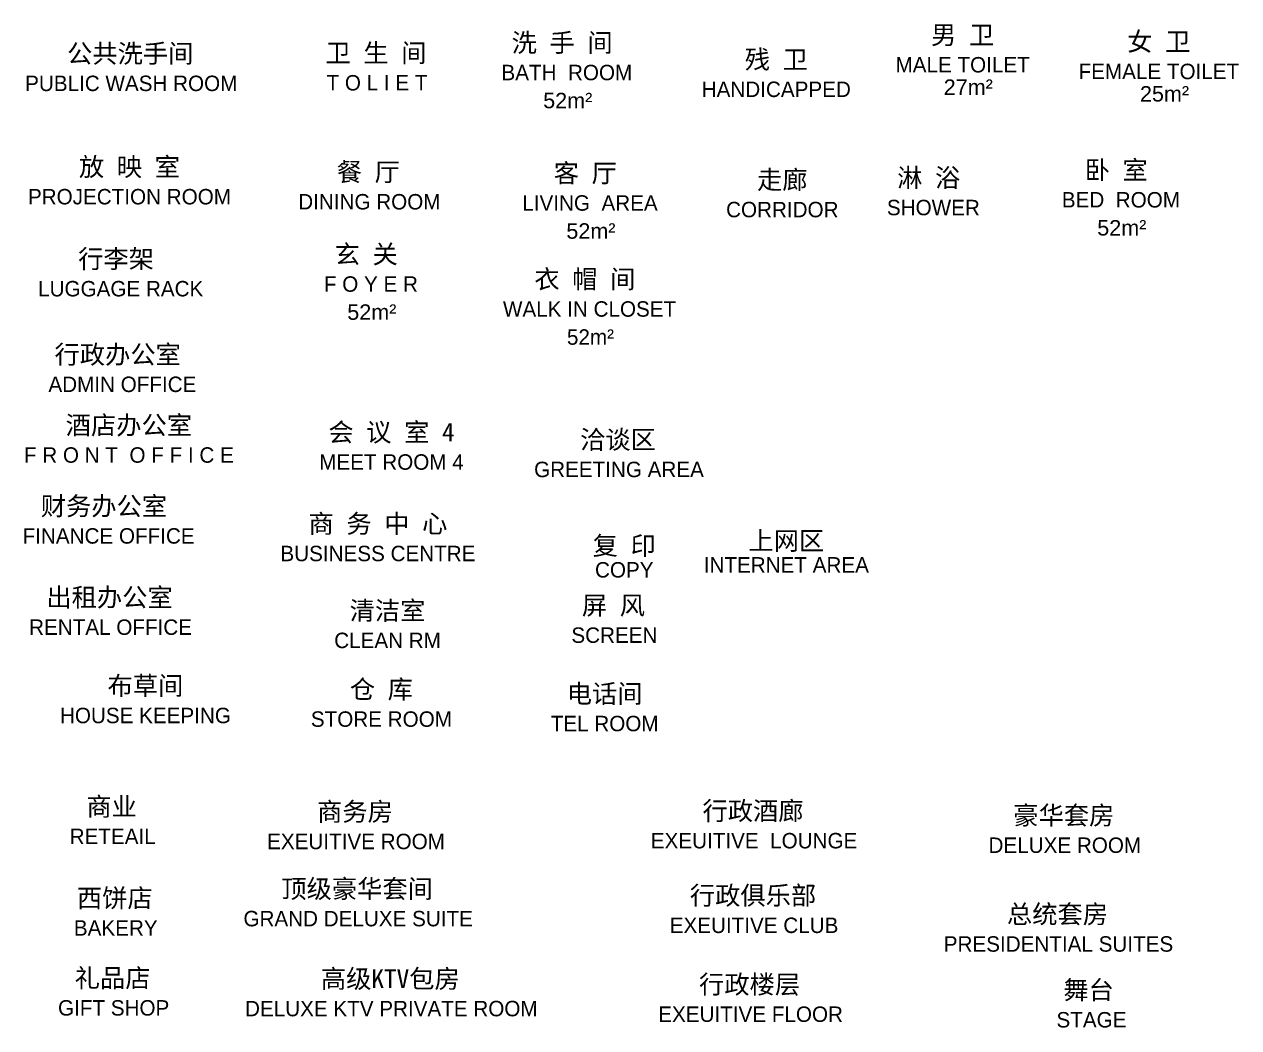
# Model space of a CAD drawing. Header units: millimetres. Extents: x 14385 to 129787, y 107826 to 186798.
# Drawn here: x 108869 to 118701, y 146621 to 154745 of the extents above; entities that cross this region are included whole.
import ezdxf
from ezdxf.enums import TextEntityAlignment as Align

# ---------------------------------------------------------------- set-up
doc = ezdxf.new("R2010")
doc.units = ezdxf.units.MM
doc.header["$LTSCALE"] = 1000
doc.layers.add('FF-TEXT', color=50, linetype='Continuous')
doc.styles.add('Arial', font='arial.ttf')
doc.styles.add('CCD-HB', font='hbsmall.shx')
doc.styles.add('STO', font='')
doc.styles.get('STO').set_extended_font_data('SimSun')

msp = doc.modelspace()

# ---------------------------------------------------------------- texts
at = {"layer": 'FF-TEXT'}
for s, height, style, p in [('洗 手 间', 150, 'STO', (113223.8, 154521.3)), ('男 卫', 150, 'STO', (116466.2, 154584.2)), ('女 卫', 150, 'STO', (118055, 154530.2)), ('公共洗手间', 150, 'STO', (109726.8, 154433.6)), ('卫 生 间', 150, 'STO', (111716.5, 154438.3)), ('残 卫', 150, 'STO', (114957.4, 154385.4)), ('MALE TOILET', 125, 'CCD-HB', (116466.2, 154355.1)), ('BATH  ROOM', 125, 'CCD-HB', (113261.7, 154292.2)), ('FEMALE TOILET', 125, 'CCD-HB', (118055, 154301.1)), ('PUBLIC WASH ROOM', 125, 'CCD-HB', (109735.1, 154204.5)), ('T O L I E T', 125, 'CCD-HB', (111724.8, 154209.2)), ('HANDICAPPED', 125, 'CCD-HB', (114957.4, 154156.3)), ('27m²', 125, 'Arial', (116511.9, 154173.8)), ('52m²', 125, 'Arial', (113269, 154065.3)), ('25m²', 125, 'Arial', (118100.8, 154119.8)), ('放 映 室', 150, 'STO', (109720.6, 153516)), ('餐 厅', 150, 'STO', (111654.7, 153475)), ('客 厅', 150, 'STO', (113411.4, 153465.2)), ('走廊', 150, 'STO', (115006.2, 153411.7)), ('淋 浴', 150, 'STO', (116191.4, 153428.1)), ('卧 室', 150, 'STO', (117709.6, 153491)), ('PROJECTION ROOM', 125, 'CCD-HB', (109720.6, 153286.9)), ('BED  ROOM', 125, 'CCD-HB', (117747.6, 153261.9)), ('DINING ROOM', 125, 'CCD-HB', (111662.9, 153245.9)), ('LIVING  AREA', 125, 'CCD-HB', (113449.3, 153236.1)), ('CORRIDOR', 125, 'CCD-HB', (115006.2, 153182.6)), ('SHOWER', 125, 'CCD-HB', (116229.3, 153199)), ('52m²', 125, 'Arial', (113456.7, 153009.2)), ('52m²', 125, 'Arial', (117754.9, 153035)), ('行李架', 150, 'STO', (109611.9, 152771.1)), ('玄 关', 150, 'STO', (111637.6, 152808.7)), ('F O Y E R', 125, 'CCD-HB', (111675.6, 152579.6)), ('衣 帽 间', 150, 'STO', (113407.8, 152606.8)), ('LUGGAGE RACK', 125, 'CCD-HB', (109649.8, 152542)), ('WALK IN CLOSET', 125, 'CCD-HB', (113445.7, 152377.7)), ('52m²', 125, 'Arial', (111682.9, 152352.6)), ('52m²', 125, 'CCD-HB', (113453, 152150.7)), ('行政办公室', 150, 'STO', (109625.5, 151996.9)), ('ADMIN OFFICE', 125, 'CCD-HB', (109663.5, 151767.8)), ('酒店办公室', 150, 'STO', (109715.9, 151424.5)), ('会 议 室 4', 150, 'STO', (111841.8, 151367.8)), ('洽谈区', 150, 'STO', (113675.7, 151307.8)), ('F R O N T  O F F I C E', 125, 'CCD-HB', (109715.9, 151195.4)), ('MEET ROOM 4', 125, 'CCD-HB', (111841.8, 151138.7)), ('GREETING AREA', 125, 'CCD-HB', (113684, 151078.7)), ('财务办公室', 150, 'STO', (109514, 150769.4)), ('商 务 中 心', 150, 'STO', (111732.4, 150627.2)), ('FINANCE OFFICE', 125, 'CCD-HB', (109551.9, 150540.3)), ('上网区', 150, 'STO', (115038.8, 150489.3)), ('复 印', 150, 'STO', (113726.7, 150449.2)), ('BUSINESS CENTRE', 125, 'CCD-HB', (111732.4, 150398.1)), ('COPY', 125, 'CCD-HB', (113726.7, 150265.9)), ('INTERNET AREA', 125, 'CCD-HB', (115038.8, 150306)), ('出租办公室', 150, 'STO', (109559.3, 150030.8)), ('清洁室', 150, 'STO', (111810.2, 149923.6)), ('屏 风', 150, 'STO', (113638.6, 149966.1)), ('RENTAL OFFICE', 125, 'CCD-HB', (109567.6, 149801.7)), ('SCREEN', 125, 'CCD-HB', (113646.8, 149737)), ('CLEAN RM', 125, 'CCD-HB', (111810.2, 149694.5)), ('布草间', 150, 'STO', (109850.1, 149315.6)), ('仓 库', 150, 'STO', (111760.3, 149286.5)), ('电话间', 150, 'STO', (113567.8, 149250.5)), ('HOUSE KEEPING', 125, 'CCD-HB', (109850.1, 149086.5)), ('STORE ROOM', 125, 'CCD-HB', (111760.3, 149057.4)), ('TEL ROOM', 125, 'CCD-HB', (113567.8, 149021.4)), ('商业', 150, 'STO', (109576.4, 148336.9)), ('商务房', 150, 'STO', (111546.5, 148295.7)), ('行政酒廊', 150, 'STO', (114769.2, 148302.1)), ('豪华套房', 150, 'STO', (117285.4, 148265.4)), ('RETEAIL', 125, 'CCD-HB', (109584.7, 148107.8)), ('EXEUITIVE ROOM', 125, 'CCD-HB', (111554.8, 148066.6)), ('EXEUITIVE  LOUNGE', 125, 'CCD-HB', (114777.5, 148073)), ('DELUXE ROOM', 125, 'CCD-HB', (117293.6, 148036.3)), ('顶级豪华套间', 150, 'STO', (111564, 147671.1)), ('行政俱乐部', 150, 'STO', (114769.2, 147616.9)), ('西饼店', 150, 'STO', (109601.4, 147595.8)), ('总统套房', 150, 'STO', (117234.1, 147465.7)), ('BAKERY', 125, 'CCD-HB', (109609.7, 147366.7)), ('GRAND DELUXE SUITE', 125, 'CCD-HB', (111572.2, 147442)), ('EXEUITIVE CLUB', 125, 'CCD-HB', (114777.5, 147387.8)), ('PRESIDENTIAL SUITES', 125, 'CCD-HB', (117242.3, 147236.6)), ('礼品店', 150, 'STO', (109584.4, 146948.4)), ('高级KTV包房', 150, 'STO', (111832.5, 146942.6)), ('行政楼层', 150, 'STO', (114741.2, 146897.1)), ('舞台', 150, 'STO', (117486.1, 146852)), ('GIFT SHOP', 125, 'CCD-HB', (109592.7, 146719.3)), ('DELUXE KTV PRIVATE ROOM', 125, 'CCD-HB', (111840.7, 146713.5)), ('EXEUITIVE FLOOR', 125, 'CCD-HB', (114749.5, 146668)), (' STAGE', 125, 'CCD-HB', (117486.1, 146622.9))]:
    msp.add_text(s, height=height, dxfattribs=dict(at, style=style)).set_placement(p, align=Align.CENTER)

doc.saveas('drawing.dxf')
